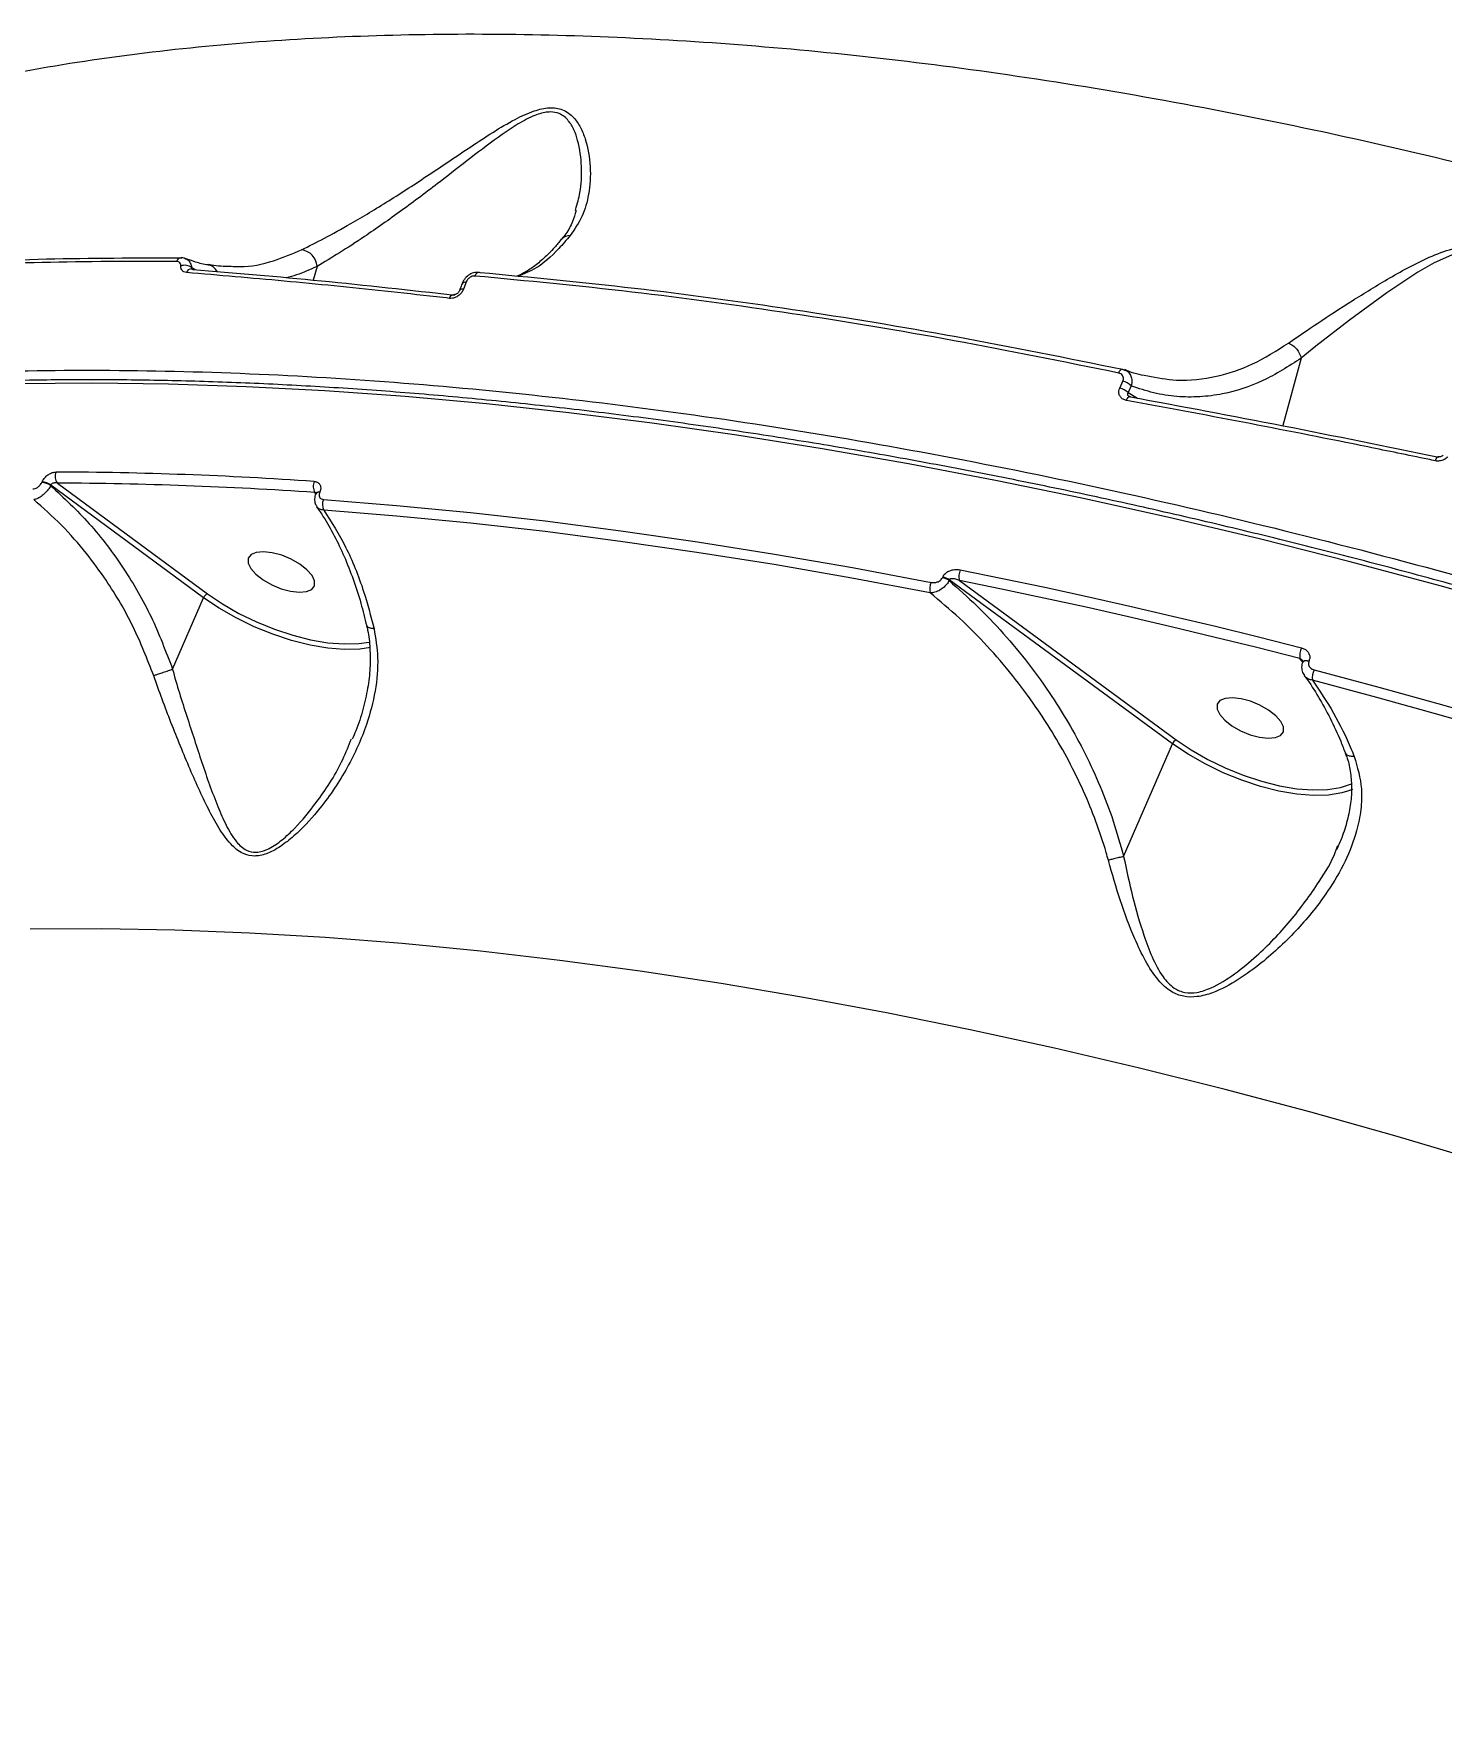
# Model space of a CAD drawing. Header units: millimetres. Extents: x -11024 to 8278, y -7837 to 5770.
# Drawn here: x 3961.2 to 4138, y 2337.1 to 2548.6 of the extents above; entities that cross this region are included whole.
import ezdxf

# ---------------------------------------------------------------- set-up
doc = ezdxf.new("R2010")
doc.units = ezdxf.units.MM
doc.layers.add('DIKOM_ОБЪЕКТ', color=7, linetype='Continuous')

msp = doc.modelspace()

# ---------------------------------------------------------------- linework, layer by layer
at = {"layer": 'DIKOM_ОБЪЕКТ', "color": 7, "linetype": 'Continuous', "lineweight": 15}
for p, q in [((4029.179, 2526.446), (4029.224, 2526.621)), ((3981.485, 2519.034), (3981.044, 2519.278)), ((3985.85, 2519.465), (3985.993, 2519.457)), ((3996.779, 2519.439), (3996.308, 2517.71)), ((4015.464, 2517.441), (4015.148, 2516.577)), ((4097.822, 2506.521), (4098.055, 2506.428)), ((4120.217, 2507.916), (4117.906, 2499.448)), ((4097.459, 2504.169), (4097.844, 2505.023)), ((4098.882, 2504.449), (4098.497, 2503.593)), ((4100.506, 2505.774), (4100.969, 2505.704)), ((4098.497, 2503.593), (4099.669, 2502.897)), ((3962.253, 2492.325), (3962.282, 2492.391)), ((3963.386, 2491.996), (3963.358, 2491.93)), ((3982.554, 2477.863), (3963.386, 2491.996)), ((3964.203, 2492.238), (3983.023, 2478.361)), ((3996.628, 2490.914), (3996.509, 2491.06)), ((3996.648, 2490.958), (3996.628, 2490.913)), ((3997.126, 2491.122), (3997.106, 2491.077)), ((4075.212, 2480.372), (4075.249, 2480.458)), ((4076.082, 2480.093), (4076.045, 2480.008)), ((4104.075, 2459.545), (4076.082, 2480.093)), ((4077.351, 2480.004), (4104.544, 2460.043)), ((3978.662, 2468.877), (3982.554, 2477.863)), ((4120.425, 2469.776), (4120.047, 2470.231)), ((4120.434, 2469.832), (4120.422, 2469.805)), ((4121.207, 2469.946), (4121.195, 2469.918)), ((4000.985, 2459.914), (4001.089, 2460.156)), ((4097.942, 2445.383), (4104.075, 2459.545)), ((4126.633, 2453.805), (4126.043, 2453.575)), ((4124.621, 2446.228), (4124.821, 2446.761))]:
    msp.add_line(p, q, dxfattribs=at)
at = {"layer": 'DIKOM_ОБЪЕКТ', "color": 7, "linetype": 'Continuous', "lineweight": 15, "flags": 128}
for points in [[(4148.676, 2500.537), (4148.903, 2501.28), (4149.244, 2505.669), (4148.723, 2510.598), (4147.845, 2514.354), (4146.283, 2518.074), (4144.674, 2520.174), (4144.166, 2520.579), (4142.644, 2521.255), (4141.023, 2521.33), (4139.071, 2520.856), (4136.885, 2519.885), (4134.832, 2518.705), (4130.968, 2516.127), (4126.272, 2512.686), (4122.047, 2509.404), (4120.22, 2507.927), (4120.217, 2507.925), (4120.217, 2507.925)], [(3979.701, 2520.526), (3979.736, 2520.524), (3979.83, 2520.503)], [(3981.014, 2519.115), (3981.078, 2519.103), (3981.18, 2519.061)], [(4016.587, 2518.22), (4016.644, 2518.344), (4016.709, 2518.453), (4016.783, 2518.543), (4016.861, 2518.615), (4016.944, 2518.664), (4017.028, 2518.691), (4017.113, 2518.695), (4017.195, 2518.675)], [(4013.383, 2515.419), (4013.45, 2515.552), (4013.528, 2515.666), (4013.614, 2515.759), (4013.706, 2515.828), (4013.801, 2515.87), (4013.897, 2515.885), (4013.943, 2515.882)], [(4097.333, 2506.049), (4097.389, 2506.173), (4097.449, 2506.282), (4097.512, 2506.375), (4097.577, 2506.448), (4097.642, 2506.5), (4097.706, 2506.53), (4097.766, 2506.537), (4097.822, 2506.521)], [(4148.95, 2476.18), (4137.638, 2479.368), (4126.367, 2482.378), (4115.147, 2485.206), (4103.988, 2487.852), (4092.899, 2490.312), (4081.889, 2492.584), (4070.968, 2494.668), (4060.145, 2496.559), (4049.429, 2498.258), (4038.829, 2499.763), (4028.353, 2501.072), (4018.012, 2502.184), (4007.813, 2503.099), (3997.765, 2503.815), (3987.876, 2504.333), (3978.155, 2504.651), (3968.61, 2504.77), (3959.249, 2504.688)], [(4098.31, 2502.618), (4098.366, 2502.752), (4098.428, 2502.869), (4098.493, 2502.965), (4098.559, 2503.037), (4098.626, 2503.084), (4098.689, 2503.103), (4098.729, 2503.101)], [(4098.729, 2503.101), (4098.749, 2503.095), (4098.803, 2503.06)], [(4137.058, 2495.036), (4137.11, 2495.173), (4137.165, 2495.293), (4137.22, 2495.392), (4137.276, 2495.468), (4137.329, 2495.517), (4137.379, 2495.541), (4137.41, 2495.54)], [(3997.576, 2490.189), (4006.729, 2489.45), (4016.003, 2488.549), (4025.39, 2487.488), (4034.885, 2486.266), (4044.481, 2484.884), (4054.171, 2483.344), (4063.949, 2481.646), (4073.807, 2479.791)], [(4073.688, 2478.471), (4063.851, 2480.321), (4054.095, 2482.015), (4044.427, 2483.552), (4034.852, 2484.931), (4025.378, 2486.15), (4016.011, 2487.21), (4006.758, 2488.108), (3997.625, 2488.845)], [(3995.505, 2481.375), (3994.606, 2482.075), (3993.522, 2482.695), (3992.339, 2483.184), (3991.154, 2483.504), (3990.062, 2483.628), (3989.153, 2483.546), (3988.499, 2483.265), (3988.154, 2482.808), (3988.146, 2482.211), (3988.474, 2481.523), (3989.114, 2480.8), (3990.013, 2480.101), (3991.097, 2479.481), (3992.28, 2478.991), (3993.465, 2478.672), (3994.557, 2478.548), (3995.466, 2478.63), (3996.12, 2478.911), (3996.465, 2479.368), (3996.473, 2479.965), (3996.145, 2480.652), (3995.505, 2481.375)], [(4077.459, 2481.364), (4082.748, 2480.291), (4088.056, 2479.174), (4093.383, 2478.014), (4098.727, 2476.81), (4104.088, 2475.564), (4109.464, 2474.274), (4114.854, 2472.943), (4120.257, 2471.569)], [(4120.047, 2470.231), (4114.657, 2471.602), (4109.28, 2472.93), (4103.917, 2474.217), (4098.569, 2475.46), (4093.237, 2476.661), (4087.923, 2477.819), (4082.627, 2478.933), (4077.351, 2480.004)], [(4003.477, 2471.612), (4002.14, 2471.418), (4000.236, 2471.365), (3998.144, 2471.53), (3995.91, 2471.909), (3993.588, 2472.493), (3991.232, 2473.269), (3988.897, 2474.217), (3986.638, 2475.317), (3984.507, 2476.541), (3982.554, 2477.863)], [(3983.023, 2478.361), (3984.916, 2477.079), (3986.983, 2475.892), (3989.173, 2474.826), (3991.438, 2473.906), (3993.722, 2473.154), (3995.974, 2472.588), (3998.14, 2472.22), (4000.169, 2472.06), (4002.015, 2472.111), (4003.331, 2472.303)], [(4120.422, 2469.805), (4120.425, 2469.811), (4120.497, 2469.894), (4120.618, 2469.949), (4120.782, 2469.971), (4120.978, 2469.961), (4121.195, 2469.918)], [(4120.433, 2469.83), (4120.437, 2469.838), (4120.509, 2469.921), (4120.63, 2469.976), (4120.794, 2469.999), (4120.99, 2469.988), (4121.207, 2469.946)], [(4121.848, 2468.806), (4129.959, 2466.643), (4138.093, 2464.388), (4146.245, 2462.042), (4154.413, 2459.605), (4162.593, 2457.078), (4170.781, 2454.463), (4178.974, 2451.761), (4187.167, 2448.972)], [(4186.798, 2447.719), (4178.622, 2450.502), (4170.448, 2453.198), (4162.278, 2455.808), (4154.116, 2458.329), (4145.966, 2460.761), (4137.832, 2463.102), (4129.716, 2465.352), (4121.622, 2467.509)], [(4117.026, 2463.057), (4116.127, 2463.757), (4115.043, 2464.377), (4113.86, 2464.866), (4112.675, 2465.186), (4111.583, 2465.31), (4110.674, 2465.228), (4110.02, 2464.947), (4109.675, 2464.49), (4109.667, 2463.893), (4109.995, 2463.206), (4110.635, 2462.483), (4111.534, 2461.783), (4112.618, 2461.163), (4113.801, 2460.674), (4114.986, 2460.354), (4116.078, 2460.23), (4116.987, 2460.312), (4117.641, 2460.593), (4117.986, 2461.05), (4117.995, 2461.647), (4117.666, 2462.335), (4117.026, 2463.057)], [(4104.544, 2460.043), (4106.437, 2458.762), (4108.504, 2457.574), (4110.694, 2456.508), (4112.958, 2455.588), (4115.243, 2454.836), (4117.494, 2454.27), (4119.66, 2453.902), (4121.69, 2453.742), (4123.536, 2453.793), (4125.154, 2454.054), (4126.508, 2454.518), (4126.609, 2454.566)], [(4126.043, 2453.575), (4125.33, 2453.369), (4123.661, 2453.1), (4121.758, 2453.047), (4119.665, 2453.213), (4117.431, 2453.592), (4115.109, 2454.176), (4112.753, 2454.951), (4110.418, 2455.899), (4108.159, 2456.999), (4106.028, 2458.224), (4104.075, 2459.545)], [(4143.101, 2407.025), (4132.255, 2410.248), (4121.442, 2413.294), (4110.67, 2416.162), (4099.951, 2418.847), (4089.294, 2421.348), (4078.709, 2423.662), (4068.206, 2425.787), (4057.795, 2427.722), (4047.485, 2429.463), (4037.286, 2431.011), (4027.208, 2432.362), (4017.259, 2433.517), (4007.45, 2434.473), (3997.789, 2435.231), (3988.285, 2435.789), (3978.947, 2436.146), (3969.783, 2436.303), (3960.803, 2436.26)]]:
    msp.add_lwpolyline(points, dxfattribs=at)
at = {"layer": 'DIKOM_ОБЪЕКТ', "color": 7, "linetype": 'Continuous', "lineweight": 15}
for centre, radius, start, end in [((4028.537, 2521.835), 1.479, 89.86587, 138.44429), ((3994.534, 2519.282), 2.25, 4.00792, 82.41247), ((3979.764, 2519.915), 0.614, 95.92203, 166.9827), ((3980.188, 2518.148), 1.418, 52.83692, 110.49876), ((3981.013, 2518.482), 0.633, 89.96457, 164.60827), ((3982.911, 2518.148), 1.474, 26.65866, 78.68463), ((4015.348, 2516.976), 0.479, 76.08302, 143.51473), ((4015.033, 2516.112), 0.479, 76.15332, 144.01373), ((4096.963, 2502.055), 2.172, 45.09123, 76.79286), ((4097.345, 2502.897), 2.184, 45.29518, 76.80369), ((3965.306, 2493.071), 1.383, 156.26843, 217.05658), ((3962.283, 2000.831), 492.8, 86.02745, 89.7957), ((3962.152, 2490.303), 2.025, 53.47038, 87.1405), ((3962.181, 2490.369), 2.025, 53.46694, 87.14394), ((3962.448, 2000.551), 491.689, 86.02778, 89.79552), ((3997.778, 2491.834), 1.487, 155.65219, 211.37049), ((3996.991, 2490.633), 0.459, 75.54391, 142.30099), ((3997.01, 2490.683), 0.455, 75.27405, 143.09503), ((3998.976, 2489.567), 1.532, 156.06586, 208.12142), ((4079.207, 2480.541), 1.932, 154.78532, 196.1594), ((4075.614, 2478.963), 1.988, 155.36505, 194.31884), ((4074.778, 2478.248), 2.169, 54.24288, 78.43641), ((4074.813, 2478.329), 2.173, 54.26596, 78.41332), ((3983.417, 2477.519), 0.929, 115.12624, 158.31951), ((4122.438, 2470.541), 2.411, 154.78069, 187.38946), ((4124.184, 2467.732), 2.571, 155.32715, 184.97681), ((4104.937, 2459.203), 0.927, 115.10013, 158.3747)]:
    msp.add_arc(centre, radius, start, end, dxfattribs=at)
for points, knots in [([(3877.99, 2506.639), (3878.256, 2506.923), (3880.606, 2509.435), (3885.839, 2513.754), (3893.717, 2519.546), (3902.837, 2525.038), (3913.218, 2530.192), (3924.984, 2534.902), (3937.68, 2538.96), (3951.249, 2542.343), (3965.629, 2545.028), (3980.623, 2546.974), (3996.193, 2548.183), (4012.276, 2548.688), (4028.983, 2548.502), (4046.238, 2547.624), (4063.961, 2546.055), (4082.466, 2543.74), (4101.747, 2540.626), (4121.771, 2536.689), (4142.084, 2532.011), (4162.319, 2526.687), (4182.419, 2520.752), (4202.335, 2514.265), (4222.292, 2507.176), (4242.2, 2499.522), (4261.965, 2491.344), (4281.404, 2482.721), (4300.487, 2473.676), (4319.197, 2464.245), (4337.608, 2454.404), (4355.629, 2444.193), (4373.233, 2433.682), (4384.537, 2426.428), (4390.181, 2422.807)], [0, 0, 0, 0, 0.0037322, 0.0329507, 0.0621688, 0.0913509, 0.1241891, 0.1571334, 0.1901302, 0.2231254, 0.2560662, 0.288902, 0.3206989, 0.3525959, 0.3845428, 0.416489, 0.4483831, 0.4801783, 0.5138833, 0.5476484, 0.5814136, 0.6151195, 0.6474164, 0.6798144, 0.7122655, 0.7447183, 0.7771203, 0.8094199, 0.8411053, 0.872883, 0.9047081, 0.9365345, 0.9683135, 1, 1, 1, 1]), ([(3994.831, 2521.512), (3995.759, 2521.975), (3997.642, 2522.915), (4001.358, 2524.97), (4005.778, 2527.631), (4010.84, 2530.931), (4015.206, 2533.891), (4018.8, 2536.264), (4021.449, 2537.836), (4023.849, 2538.962), (4025.939, 2539.449), (4027.719, 2539.173), (4028.993, 2538.188), (4029.866, 2536.865), (4030.707, 2534.784), (4031.173, 2531.879), (4030.957, 2528.601), (4030.142, 2525.673), (4029.078, 2524.105), (4028.54, 2523.314)], [0, 0, 0, 0, 0.0629207, 0.127791, 0.2147661, 0.3041649, 0.3947476, 0.4415333, 0.4882107, 0.5268399, 0.5575714, 0.588538, 0.6242863, 0.6582048, 0.6928775, 0.7739247, 0.8569719, 0.9277895, 1, 1, 1, 1]), ([(4029.224, 2526.621), (4029.422, 2527.3), (4029.913, 2528.979), (4030.029, 2531.948), (4029.695, 2534.621), (4029.046, 2536.565), (4028.348, 2537.77), (4027.357, 2538.623), (4026.346, 2538.824), (4025.319, 2538.776), (4023.933, 2538.38), (4021.995, 2537.342), (4019.308, 2535.514), (4016.03, 2533.044), (4011.858, 2529.763), (4007.36, 2526.389), (4003.131, 2523.408), (3999.527, 2521.074), (3997.695, 2519.984), (3996.779, 2519.439)], [0, 0, 0, 0, 0.0572085, 0.1415406, 0.2257306, 0.2604027, 0.2949591, 0.3307163, 0.3555789, 0.3619264, 0.3931499, 0.4337342, 0.474619, 0.5573849, 0.6402877, 0.7456406, 0.850852, 0.925488, 1, 1, 1, 1]), ([(4029.266, 2526.44), (4029.126, 2525.971), (4028.813, 2524.923), (4028.19, 2523.736), (4027.617, 2523.057), (4027.424, 2522.828)], [0, 0, 0, 0, 0.3498804, 0.7811471, 1, 1, 1, 1]), ([(4028.54, 2523.314), (4028.061, 2522.751), (4026.622, 2521.059), (4024.383, 2519.101), (4022.726, 2518.477), (4021.964, 2518.19)], [0, 0, 0, 0, 0.2123877, 0.6381087, 1, 1, 1, 1]), ([(3985.993, 2519.457), (3986.363, 2519.431), (3988.126, 2519.304), (3991.112, 2519.946), (3993.667, 2521.022), (3994.831, 2521.512)], [0, 0, 0, 0, 0.1266487, 0.602242, 1, 1, 1, 1]), ([(4027.416, 2522.832), (4027.131, 2522.485), (4026.387, 2521.577), (4025.215, 2520.422), (4023.927, 2519.351), (4022.777, 2518.6), (4022.118, 2518.327), (4021.822, 2518.204)], [0, 0, 0, 0, 0.1397356, 0.3650011, 0.5904332, 0.8162144, 1, 1, 1, 1]), ([(4118.618, 2509.805), (4119.813, 2510.629), (4122.236, 2512.299), (4126.571, 2515.108), (4130.513, 2517.544), (4133.893, 2519.451), (4136.625, 2520.779), (4139.275, 2521.738), (4141.807, 2522.046), (4143.976, 2521.554), (4145.634, 2520.372), (4146.879, 2518.917), (4148.271, 2516.696), (4149.562, 2513.618), (4150.66, 2509.664), (4151.229, 2505.675), (4151.054, 2502.376), (4150.302, 2499.897), (4149.398, 2498.856), (4148.941, 2498.33)], [0, 0, 0, 0, 0.0827062, 0.1677671, 0.2527894, 0.2965829, 0.3403147, 0.3851551, 0.4167737, 0.4486939, 0.4828683, 0.5140008, 0.5458427, 0.6199856, 0.69563, 0.7852692, 0.8772519, 0.9378617, 1, 1, 1, 1]), ([(3979.166, 2520.053), (3973.504, 2520.054), (3962.18, 2520.055), (3945.935, 2519.222), (3930.217, 2517.825), (3920.335, 2516.33), (3915.394, 2515.582)], [0, 0, 0, 0, 0.2486175, 0.4972325, 0.7486167, 1, 1, 1, 1]), ([(3916.163, 2516.03), (3921.04, 2516.77), (3930.795, 2518.249), (3946.417, 2519.653), (3962.684, 2520.501), (3974.115, 2520.502), (3979.83, 2520.503)], [0, 0, 0, 0, 0.2486154, 0.4972322, 0.7486171, 1, 1, 1, 1]), ([(3979.691, 2519.476), (3979.689, 2519.534), (3979.682, 2519.681), (3979.591, 2519.872), (3979.415, 2520.022), (3979.249, 2520.043), (3979.166, 2520.053)], [0, 0, 0, 0, 0.1836163, 0.462679, 0.7310603, 1, 1, 1, 1]), ([(3980.403, 2518.65), (3980.281, 2518.674), (3980.038, 2518.722), (3979.795, 2518.968), (3979.696, 2519.239), (3979.692, 2519.423), (3979.691, 2519.476)], [0, 0, 0, 0, 0.2927177, 0.5849761, 0.8819761, 1, 1, 1, 1]), ([(3980.248, 2520.395), (3980.147, 2520.443), (3979.974, 2520.526), (3979.781, 2520.511), (3979.701, 2520.504)], [0, 0, 0, 0, 0.5801934, 1, 1, 1, 1]), ([(3980.253, 2520.406), (3980.282, 2520.4), (3980.482, 2520.359), (3980.756, 2520.088), (3980.984, 2519.691), (3981.028, 2519.388), (3981.044, 2519.278)], [0, 0, 0, 0, 0.0609026, 0.4230176, 0.7889753, 1, 1, 1, 1]), ([(3983.201, 2519.595), (3983.168, 2519.6), (3982.575, 2519.686), (3981.614, 2519.918), (3980.693, 2520.275), (3980.267, 2520.44)], [0, 0, 0, 0, 0.031209, 0.5508782, 1, 1, 1, 1]), ([(3981.044, 2519.278), (3981.039, 2519.263), (3981.021, 2519.214), (3981.019, 2519.141), (3981.061, 2519.104), (3981.081, 2519.087)], [0, 0, 0, 0, 0.1763044, 0.6096652, 1, 1, 1, 1]), ([(3981.18, 2519.061), (3986.511, 2518.609), (3997.186, 2517.704), (4008.443, 2516.456), (4014.079, 2515.831)], [0, 0, 0, 0, 0.49935581, 1, 1, 1, 1]), ([(3985.974, 2519.442), (3985.933, 2519.439), (3985.114, 2519.383), (3984.186, 2519.453), (3983.314, 2519.64), (3983.199, 2519.665)], [0, 0, 0, 0, 0.0432714, 0.8746449, 1, 1, 1, 1]), ([(3996.779, 2519.439), (3995.92, 2519.04), (3994.648, 2518.45), (3993.359, 2518.118), (3992.941, 2518.011)], [0, 0, 0, 0, 0.6753011, 1, 1, 1, 1]), ([(4013.383, 2515.419), (4012.837, 2515.482), (4010.107, 2515.794), (4003.126, 2516.561), (3992.584, 2517.628), (3984.465, 2518.309), (3980.403, 2518.65)], [0, 0, 0, 0, 0.0480629, 0.2403211, 0.6198808, 1, 1, 1, 1]), ([(4014.962, 2517.26), (4014.889, 2517.058), (4014.784, 2516.769), (4014.678, 2516.482), (4014.646, 2516.396)], [0, 0, 0, 0, 0.6999746, 1, 1, 1, 1]), ([(4017.106, 2518.676), (4016.927, 2518.683), (4016.523, 2518.7), (4015.9, 2518.439), (4015.344, 2517.969), (4015.046, 2517.532), (4014.974, 2517.28), (4014.968, 2517.258)], [0, 0, 0, 0, 0.1975762, 0.4486085, 0.7077204, 0.975021, 1, 1, 1, 1]), ([(4016.587, 2518.22), (4016.522, 2518.221), (4016.37, 2518.224), (4016.107, 2518.145), (4015.832, 2517.976), (4015.595, 2517.729), (4015.507, 2517.537), (4015.464, 2517.441)], [0, 0, 0, 0, 0.1487945, 0.3486557, 0.5573311, 0.7791308, 1, 1, 1, 1]), ([(4097.333, 2506.049), (4090.424, 2507.452), (4076.606, 2510.258), (4056.232, 2513.609), (4036.134, 2516.37), (4023.103, 2517.603), (4016.587, 2518.22)], [0, 0, 0, 0, 0.2484761, 0.4969548, 0.7484762, 1, 1, 1, 1]), ([(4017.195, 2518.675), (4023.621, 2518.068), (4036.474, 2516.853), (4056.452, 2514.121), (4076.872, 2510.774), (4090.839, 2507.939), (4097.822, 2506.521)], [0, 0, 0, 0, 0.248474, 0.4969509, 0.7484739, 1, 1, 1, 1]), ([(4015.148, 2516.577), (4015.083, 2516.438), (4014.955, 2516.16), (4014.608, 2515.801), (4014.198, 2515.545), (4013.77, 2515.407), (4013.509, 2515.415), (4013.383, 2515.419)], [0, 0, 0, 0, 0.2064234, 0.4134383, 0.6142855, 0.8134798, 1, 1, 1, 1]), ([(4014.643, 2516.392), (4014.642, 2516.386), (4014.632, 2516.35), (4014.579, 2516.255), (4014.482, 2516.133), (4014.357, 2516.023), (4014.219, 2515.941), (4014.085, 2515.892), (4013.982, 2515.879), (4013.954, 2515.882), (4013.942, 2515.884)], [0, 0, 0, 0, 0.0305426, 0.1832111, 0.3136159, 0.4468186, 0.5810196, 0.7159784, 0.8758212, 1, 1, 1, 1]), ([(4100.969, 2505.704), (4102.167, 2505.469), (4105.007, 2504.912), (4109.452, 2505.471), (4114.188, 2506.984), (4117.132, 2508.859), (4118.618, 2509.805)], [0, 0, 0, 0, 0.20526722, 0.48670865, 0.74067506, 1, 1, 1, 1]), ([(4118.618, 2509.805), (4118.656, 2509.792), (4118.798, 2509.738), (4119.122, 2509.567), (4119.558, 2509.203), (4119.999, 2508.618), (4120.141, 2508.168), (4120.217, 2507.925)], [0, 0, 0, 0, 0.0513695, 0.1966472, 0.4492764, 0.7018947, 1, 1, 1, 1]), ([(3822.042, 2463.877), (3822.06, 2463.896), (3824.548, 2466.562), (3830.542, 2471.311), (3840.087, 2478.048), (3850.858, 2484.039), (3862.681, 2489.355), (3875.563, 2493.976), (3889.442, 2497.901), (3904.255, 2501.111), (3919.932, 2503.589), (3936.434, 2505.323), (3953.749, 2506.292), (3971.833, 2506.512), (3990.621, 2505.987), (4010.026, 2504.723), (4029.959, 2502.724), (4050.361, 2499.987), (4071.208, 2496.506), (4092.455, 2492.298), (4114.035, 2487.385), (4135.846, 2481.789), (4157.786, 2475.536), (4179.788, 2468.64), (4201.816, 2461.099), (4223.833, 2452.938), (4245.771, 2444.189), (4267.528, 2434.893), (4289.002, 2425.092), (4309.138, 2415.291), (4327.968, 2405.573), (4345.541, 2396.016), (4362.78, 2386.14), (4379.61, 2375.99), (4395.882, 2365.659), (4411.554, 2355.173), (4425.084, 2345.672), (4433.263, 2339.61), (4436.595, 2337.14)], [0, 0, 0, 0, 0.00021689, 0.03005119, 0.05983782, 0.08953083, 0.11922374, 0.14901044, 0.17884475, 0.20867884, 0.23846547, 0.26815848, 0.29785118, 0.32763749, 0.35747149, 0.38730538, 0.4170916, 0.44678418, 0.47647713, 0.50626348, 0.5360978, 0.56593177, 0.59571834, 0.62541116, 0.6551042, 0.68489047, 0.71472474, 0.7445588, 0.77434531, 0.80403802, 0.82957219, 0.8552417, 0.88094152, 0.90664138, 0.93231122, 0.95749594, 0.9826807, 1, 1, 1, 1]), ([(4098.055, 2506.428), (4098.154, 2506.394), (4098.433, 2506.301), (4098.76, 2505.94), (4098.978, 2505.414), (4098.998, 2504.888), (4098.913, 2504.567), (4098.882, 2504.449)], [0, 0, 0, 0, 0.1344493, 0.3777641, 0.6186433, 0.8594853, 1, 1, 1, 1]), ([(4100.532, 2505.722), (4100.096, 2505.813), (4099.266, 2505.986), (4098.459, 2506.324), (4098.077, 2506.484)], [0, 0, 0, 0, 0.5264083, 1, 1, 1, 1]), ([(4120.217, 2507.916), (4118.627, 2506.892), (4115.408, 2504.819), (4111.093, 2503.48), (4107.484, 2503.004), (4104.595, 2503.047), (4101.71, 2503.479), (4099.825, 2504.125), (4098.882, 2504.449)], [0, 0, 0, 0, 0.2282515, 0.4620547, 0.5944916, 0.7269351, 0.8634662, 1, 1, 1, 1]), ([(4120.217, 2507.925), (4120.218, 2507.924), (4120.218, 2507.922), (4120.217, 2507.919), (4120.217, 2507.917), (4120.217, 2507.916)], [0, 0, 0, 0, 0.3526691, 0.8040673, 1, 1, 1, 1]), ([(4317.295, 2409.67), (4315.512, 2410.582), (4310.341, 2413.229), (4301.711, 2417.526), (4291.382, 2422.522), (4280.972, 2427.401), (4270.493, 2432.16), (4259.951, 2436.795), (4249.355, 2441.304), (4238.711, 2445.681), (4228.03, 2449.926), (4217.317, 2454.033), (4206.582, 2458.001), (4195.832, 2461.826), (4185.076, 2465.505), (4174.321, 2469.035), (4163.577, 2472.415), (4152.849, 2475.639), (4142.148, 2478.709), (4131.48, 2481.62), (4120.855, 2484.37), (4110.278, 2486.957), (4099.76, 2489.38), (4089.307, 2491.636), (4078.928, 2493.724), (4068.63, 2495.641), (4058.421, 2497.388), (4048.309, 2498.962), (4038.301, 2500.362), (4028.404, 2501.588), (4018.627, 2502.637), (4008.976, 2503.51), (3999.458, 2504.205), (3990.081, 2504.722), (3980.853, 2505.061), (3971.778, 2505.221), (3962.866, 2505.203), (3954.121, 2505.006), (3945.551, 2504.63), (3937.163, 2504.075), (3928.961, 2503.342), (3920.954, 2502.431), (3913.146, 2501.343), (3905.543, 2500.079), (3898.151, 2498.638), (3890.976, 2497.024), (3884.024, 2495.236), (3877.299, 2493.275), (3870.806, 2491.144), (3864.552, 2488.843), (3858.54, 2486.375), (3852.775, 2483.74), (3847.262, 2480.942), (3842.004, 2477.982), (3837.008, 2474.862), (3832.272, 2471.587), (3827.818, 2468.15), (3824.153, 2465.063), (3822.087, 2463.061), (3821.314, 2462.311)], [0, 0, 0, 0, 0.0093749, 0.0271864, 0.0449987, 0.0628104, 0.0806224, 0.0984341, 0.1162462, 0.134058, 0.1518698, 0.1696817, 0.1874939, 0.205306, 0.2231182, 0.2409309, 0.2587433, 0.2765562, 0.2943692, 0.3121826, 0.3299962, 0.34781, 0.3656246, 0.3834392, 0.4012544, 0.4190698, 0.4368861, 0.4547026, 0.4725197, 0.4903374, 0.508156, 0.525975, 0.5437949, 0.5616157, 0.5794371, 0.5972593, 0.6150822, 0.6329063, 0.6507312, 0.6685569, 0.6863837, 0.7042114, 0.7220396, 0.739869, 0.7576987, 0.775529, 0.7933594, 0.8111899, 0.8290197, 0.8468486, 0.8646757, 0.8825005, 0.9003222, 0.9181399, 0.9359522, 0.9537584, 0.9715572, 0.9893477, 1, 1, 1, 1]), ([(4097.844, 2505.023), (4097.872, 2505.102), (4097.933, 2505.269), (4097.922, 2505.529), (4097.816, 2505.771), (4097.615, 2505.962), (4097.427, 2506.02), (4097.333, 2506.049)], [0, 0, 0, 0, 0.17989478, 0.38011787, 0.58122748, 0.79072613, 1, 1, 1, 1]), ([(4098.31, 2502.618), (4098.159, 2502.659), (4097.858, 2502.743), (4097.529, 2503.034), (4097.35, 2503.405), (4097.327, 2503.802), (4097.418, 2504.053), (4097.459, 2504.169)], [0, 0, 0, 0, 0.2131676, 0.4264608, 0.6305705, 0.8289473, 1, 1, 1, 1]), ([(4137.058, 2495.036), (4136.429, 2495.167), (4133.286, 2495.82), (4125.204, 2497.472), (4112.866, 2499.915), (4103.164, 2501.716), (4098.31, 2502.618)], [0, 0, 0, 0, 0.0480622, 0.2403229, 0.6198774, 1, 1, 1, 1]), ([(4098.497, 2503.593), (4098.472, 2503.561), (4098.428, 2503.505), (4098.414, 2503.424), (4098.422, 2503.348), (4098.445, 2503.294), (4098.5, 2503.222), (4098.55, 2503.177), (4098.599, 2503.148), (4098.608, 2503.142)], [0, 0, 0, 0, 0.2373565, 0.4225884, 0.4887096, 0.6841806, 0.7369873, 0.9490891, 1, 1, 1, 1]), ([(4098.727, 2503.104), (4098.719, 2503.105), (4098.663, 2503.11), (4098.622, 2503.132), (4098.612, 2503.14), (4098.611, 2503.141)], [0, 0, 0, 0, 0.1307677, 0.8902679, 1, 1, 1, 1]), ([(4098.803, 2503.06), (4105.171, 2501.876), (4117.922, 2499.506), (4130.943, 2496.839), (4137.462, 2495.503)], [0, 0, 0, 0, 0.4993576, 1, 1, 1, 1]), ([(4138.039, 2495.747), (4138.028, 2495.734), (4137.985, 2495.686), (4137.871, 2495.611), (4137.708, 2495.546), (4137.552, 2495.525), (4137.447, 2495.529), (4137.413, 2495.54), (4137.41, 2495.542)], [0, 0, 0, 0, 0.0885263, 0.3360511, 0.5598489, 0.7872456, 0.9790755, 1, 1, 1, 1]), ([(3962.282, 2492.391), (3962.317, 2492.463), (3962.42, 2492.675), (3962.695, 2493.019), (3963.115, 2493.355), (3963.593, 2493.585), (3963.891, 2493.613), (3964.04, 2493.628)], [0, 0, 0, 0, 0.108278, 0.3204599, 0.5430151, 0.7715806, 1, 1, 1, 1]), ([(4138.614, 2495.52), (4138.484, 2495.409), (4138.223, 2495.185), (4137.717, 2495.012), (4137.317, 2494.99), (4137.106, 2495.028), (4137.058, 2495.036)], [0, 0, 0, 0, 0.30536105, 0.61147966, 0.91263774, 1, 1, 1, 1]), ([(3961.108, 2491.515), (3961.206, 2491.525), (3961.4, 2491.545), (3961.711, 2491.694), (3961.984, 2491.913), (3962.162, 2492.138), (3962.23, 2492.277), (3962.253, 2492.325)], [0, 0, 0, 0, 0.228862, 0.4578757, 0.6785012, 0.888281, 1, 1, 1, 1]), ([(3963.358, 2491.93), (3963.309, 2491.835), (3963.167, 2491.563), (3962.818, 2491.11), (3962.311, 2490.643), (3961.748, 2490.292), (3961.407, 2490.21), (3961.238, 2490.169)], [0, 0, 0, 0, 0.1131575, 0.3259479, 0.5480008, 0.7754356, 1, 1, 1, 1]), ([(3963.358, 2491.93), (3965.012, 2490.394), (3968.363, 2487.281), (3972.565, 2481.657), (3976.144, 2475.514), (3977.816, 2471.108), (3978.662, 2468.877)], [0, 0, 0, 0, 0.2516499, 0.5098573, 0.7518707, 1, 1, 1, 1]), ([(3964.203, 2492.238), (3964.126, 2492.253), (3963.978, 2492.283), (3963.752, 2492.261), (3963.571, 2492.195), (3963.471, 2492.118), (3963.417, 2492.054), (3963.398, 2492.019), (3963.386, 2491.996)], [0, 0, 0, 0, 0.2555002, 0.4989289, 0.7166824, 0.8615353, 0.9069392, 1, 1, 1, 1]), ([(3996.423, 2492.447), (3996.557, 2492.423), (3996.823, 2492.377), (3997.102, 2492.138), (3997.246, 2491.804), (3997.243, 2491.445), (3997.159, 2491.214), (3997.126, 2491.122)], [0, 0, 0, 0, 0.2150716, 0.4299913, 0.644702, 0.8592175, 1, 1, 1, 1]), ([(3976.286, 2468.075), (3975.478, 2470.148), (3973.841, 2474.347), (3970.846, 2479.409), (3967.763, 2483.614), (3964.75, 2487.062), (3962.414, 2489.129), (3961.238, 2490.169)], [0, 0, 0, 0, 0.23987544, 0.48587459, 0.63942494, 0.81854824, 1, 1, 1, 1]), ([(3996.629, 2490.915), (3996.629, 2490.914), (3996.507, 2490.72), (3996.452, 2490.278), (3996.494, 2489.703), (3996.685, 2489.415), (3996.765, 2489.297)], [0, 0, 0, 0, 0.0012906, 0.3943347, 0.7498669, 1, 1, 1, 1]), ([(3996.662, 2491.002), (3996.655, 2491.009), (3996.617, 2491.044), (3996.557, 2491.053), (3996.509, 2491.06)], [0, 0, 0, 0, 0.1950922, 1, 1, 1, 1]), ([(3996.676, 2491.057), (3996.678, 2491.054), (3996.681, 2491.05), (3996.654, 2490.981), (3996.644, 2490.955)], [0, 0, 0, 0, 0.6275819, 1, 1, 1, 1]), ([(3996.728, 2489.24), (3997.009, 2488.843), (3997.788, 2487.744), (3998.948, 2485.668), (4000.205, 2483.053), (4001.322, 2480.205), (4002.275, 2477.297), (4002.769, 2475.272), (4003.001, 2474.32)], [0, 0, 0, 0, 0.10238159, 0.28365325, 0.46644573, 0.65059792, 0.83578623, 1, 1, 1, 1]), ([(3997.625, 2488.845), (3997.453, 2488.876), (3997.11, 2488.937), (3996.828, 2489.123), (3996.766, 2489.26), (3996.765, 2489.261)], [0, 0, 0, 0, 0.4985376, 0.9967928, 1, 1, 1, 1]), ([(3997.106, 2491.077), (3997.083, 2491.015), (3997.027, 2490.86), (3997.025, 2490.619), (3997.122, 2490.396), (3997.309, 2490.236), (3997.487, 2490.204), (3997.576, 2490.189)], [0, 0, 0, 0, 0.1421988, 0.3570523, 0.571506, 0.7857307, 1, 1, 1, 1]), ([(3997.625, 2488.845), (3998.569, 2487.352), (4000.484, 2484.326), (4002.56, 2479.203), (4003.512, 2475.552), (4003.923, 2473.974)], [0, 0, 0, 0, 0.35585662, 0.72147731, 1, 1, 1, 1]), ([(4075.249, 2480.458), (4075.278, 2480.515), (4075.376, 2480.712), (4075.666, 2481.009), (4076.157, 2481.279), (4076.784, 2481.438), (4077.22, 2481.39), (4077.459, 2481.364)], [0, 0, 0, 0, 0.07964107, 0.2756818, 0.47075582, 0.71057366, 1, 1, 1, 1]), ([(4076.045, 2480.008), (4076.006, 2479.933), (4075.878, 2479.687), (4075.555, 2479.293), (4075.039, 2478.878), (4074.431, 2478.576), (4073.964, 2478.476), (4073.726, 2478.471), (4073.688, 2478.471)], [0, 0, 0, 0, 0.0891907, 0.2936203, 0.4895997, 0.7163491, 0.9545682, 1, 1, 1, 1]), ([(4073.807, 2479.791), (4073.966, 2479.775), (4074.247, 2479.745), (4074.647, 2479.85), (4074.951, 2480.021), (4075.132, 2480.209), (4075.194, 2480.334), (4075.212, 2480.372)], [0, 0, 0, 0, 0.3025598, 0.53465, 0.7254659, 0.9171016, 1, 1, 1, 1]), ([(4076.045, 2480.008), (4077.221, 2478.975), (4079.574, 2476.91), (4082.904, 2473.403), (4086.061, 2469.603), (4088.758, 2465.831), (4091.116, 2462.049), (4093.156, 2458.299), (4095.052, 2454.175), (4096.703, 2449.87), (4097.527, 2446.877), (4097.94, 2445.381)], [0, 0, 0, 0, 0.11832515, 0.23665087, 0.35814224, 0.47962294, 0.57125571, 0.67682564, 0.78238501, 0.89120472, 1, 1, 1, 1]), ([(4077.351, 2480.004), (4077.2, 2480.066), (4076.935, 2480.175), (4076.572, 2480.245), (4076.33, 2480.243), (4076.191, 2480.201), (4076.118, 2480.155), (4076.093, 2480.111), (4076.082, 2480.093)], [0, 0, 0, 0, 0.3509952, 0.6182446, 0.8029811, 0.8792367, 0.9491658, 1, 1, 1, 1]), ([(4096.032, 2444.913), (4095.941, 2445.241), (4095.484, 2446.888), (4094.506, 2449.817), (4092.398, 2454.958), (4089.842, 2459.759), (4086.749, 2464.511), (4084.051, 2468.139), (4080.842, 2471.862), (4077.401, 2475.354), (4074.925, 2477.432), (4073.688, 2478.471)], [0, 0, 0, 0, 0.0242982, 0.1222463, 0.2202189, 0.4215185, 0.511886, 0.6322338, 0.7525923, 0.8762929, 1, 1, 1, 1]), ([(4003.923, 2473.974), (4004.119, 2472.768), (4004.54, 2470.181), (4004.161, 2466.113), (4002.955, 2461.453), (4000.679, 2456.449), (3997.636, 2451.885), (3994.816, 2448.753), (3992.639, 2446.916), (3990.944, 2445.864), (3989.665, 2445.486), (3988.59, 2445.431), (3987.44, 2445.67), (3985.965, 2446.804), (3984.59, 2448.684), (3982.84, 2451.838), (3980.824, 2456.318), (3978.864, 2461.137), (3977.342, 2465.114), (3976.639, 2467.085), (3976.286, 2468.075)], [0, 0, 0, 0, 0.059057, 0.1267717, 0.19653, 0.2899984, 0.386192, 0.4527688, 0.4864303, 0.5209055, 0.5489143, 0.5542519, 0.5800481, 0.6152127, 0.6617374, 0.7094952, 0.8061417, 0.9056045, 0.9525556, 1, 1, 1, 1]), ([(4002.983, 2474.323), (4003.029, 2474.149), (4003.275, 2473.227), (4003.435, 2471.464), (4003.457, 2469.023), (4003.162, 2466.457), (4002.558, 2463.819), (4001.88, 2461.683), (4001.335, 2460.467), (4001.179, 2460.119)], [0, 0, 0, 0, 0.0372241, 0.1975587, 0.3673021, 0.5460325, 0.7321303, 0.9233836, 1, 1, 1, 1]), ([(4003.923, 2473.974), (4003.891, 2473.976), (4003.763, 2473.983), (4003.485, 2474.02), (4003.162, 2474.128), (4003.083, 2474.272), (4003.044, 2474.343)], [0, 0, 0, 0, 0.0671007, 0.2626937, 0.6370303, 1, 1, 1, 1]), ([(4120.408, 2469.95), (4120.407, 2469.952), (4120.361, 2470.018), (4120.238, 2470.119), (4120.109, 2470.195), (4120.047, 2470.231)], [0, 0, 0, 0, 0.01273259, 0.52921344, 1, 1, 1, 1]), ([(4120.257, 2471.569), (4120.394, 2471.522), (4120.689, 2471.423), (4121.034, 2471.137), (4121.257, 2470.769), (4121.334, 2470.354), (4121.249, 2470.082), (4121.207, 2469.946)], [0, 0, 0, 0, 0.189032, 0.4045463, 0.606819, 0.8033448, 1, 1, 1, 1]), ([(3978.661, 2468.876), (3978.48, 2468.811), (3978.117, 2468.68), (3977.469, 2468.458), (3976.904, 2468.271), (3976.516, 2468.147), (3976.345, 2468.094), (3976.286, 2468.075)], [0, 0, 0, 0, 0.2487616, 0.4976426, 0.7463692, 0.9126985, 1, 1, 1, 1]), ([(3978.662, 2468.877), (3978.662, 2468.877), (3978.662, 2468.876), (3978.661, 2468.876), (3978.661, 2468.876), (3978.661, 2468.876)], [0, 0, 0, 0, 0.446992, 0.8766185, 1, 1, 1, 1]), ([(3978.661, 2468.876), (3978.661, 2468.875), (3979.16, 2466.878), (3980.484, 2462.912), (3982.323, 2457.095), (3983.923, 2452.558), (3985.35, 2449.279), (3986.462, 2447.354), (3987.731, 2446.156), (3988.765, 2445.906), (3989.731, 2445.97), (3990.901, 2446.379), (3992.454, 2447.471), (3994.485, 2449.374), (3997.087, 2452.585), (3999.524, 2456.282), (4000.625, 2459.018), (4000.985, 2459.914)], [0, 0, 0, 0, 0.0000203, 0.1275424, 0.2584498, 0.3927632, 0.4544884, 0.5172431, 0.5615648, 0.5930662, 0.5995713, 0.6341771, 0.6774749, 0.7224948, 0.8114698, 0.9383249, 1, 1, 1, 1]), ([(4120.437, 2469.799), (4120.414, 2469.758), (4120.276, 2469.511), (4120.251, 2468.99), (4120.365, 2468.428), (4120.57, 2468.176), (4120.636, 2468.096)], [0, 0, 0, 0, 0.0765933, 0.4627664, 0.8297427, 1, 1, 1, 1]), ([(4120.406, 2469.949), (4120.418, 2469.933), (4120.454, 2469.886), (4120.452, 2469.893), (4120.435, 2469.844), (4120.43, 2469.828)], [0, 0, 0, 0, 0.2543841, 0.7516718, 1, 1, 1, 1]), ([(4120.611, 2468.064), (4120.673, 2467.985), (4121.3, 2467.183), (4122.396, 2465.42), (4123.864, 2462.765), (4124.986, 2460.395), (4125.562, 2458.857), (4125.751, 2458.355)], [0, 0, 0, 0, 0.0303582, 0.3085282, 0.5868398, 0.8649669, 1, 1, 1, 1]), ([(4121.622, 2467.509), (4121.455, 2467.55), (4121.093, 2467.64), (4120.751, 2467.858), (4120.652, 2468.047), (4120.635, 2468.079)], [0, 0, 0, 0, 0.4163589, 0.898577, 1, 1, 1, 1]), ([(4121.195, 2469.918), (4121.167, 2469.826), (4121.11, 2469.641), (4121.162, 2469.359), (4121.314, 2469.105), (4121.551, 2468.907), (4121.754, 2468.838), (4121.848, 2468.806)], [0, 0, 0, 0, 0.1950698, 0.3900994, 0.5933511, 0.8111606, 1, 1, 1, 1]), ([(4121.622, 2467.509), (4122.534, 2466.17), (4124.322, 2463.543), (4125.964, 2460.148), (4126.751, 2458.238), (4126.876, 2457.934)], [0, 0, 0, 0, 0.4665257, 0.9150062, 1, 1, 1, 1]), ([(4126.876, 2457.934), (4127.267, 2456.591), (4127.901, 2454.413), (4127.756, 2451.253), (4127.155, 2448.197), (4125.805, 2444.728), (4123.369, 2440.565), (4119.877, 2436.21), (4115.992, 2432.539), (4112.347, 2429.878), (4109.63, 2428.397), (4107.261, 2427.733), (4105.451, 2427.75), (4103.728, 2428.446), (4102.087, 2429.999), (4100.629, 2432.297), (4099.056, 2435.629), (4097.489, 2439.835), (4096.52, 2443.21), (4096.032, 2444.913)], [0, 0, 0, 0, 0.0742584, 0.1205075, 0.1678165, 0.2375797, 0.3094478, 0.4056704, 0.504708, 0.5602508, 0.6168569, 0.6484794, 0.6753874, 0.7024603, 0.7386875, 0.7871115, 0.8368177, 0.917656, 1, 1, 1, 1]), ([(4125.737, 2458.372), (4125.801, 2458.223), (4126.116, 2457.491), (4126.401, 2456.075), (4126.585, 2454.12), (4126.457, 2452.051), (4126.021, 2449.913), (4125.428, 2447.949), (4124.878, 2446.731), (4124.649, 2446.226)], [0, 0, 0, 0, 0.039694, 0.1943937, 0.3571886, 0.5262193, 0.7000341, 0.8755742, 1, 1, 1, 1]), ([(4126.876, 2457.934), (4126.85, 2457.933), (4126.634, 2457.926), (4126.265, 2457.968), (4125.899, 2458.13), (4125.817, 2458.312), (4125.781, 2458.393)], [0, 0, 0, 0, 0.0450049, 0.3820473, 0.7247288, 1, 1, 1, 1]), ([(4097.94, 2445.381), (4097.752, 2445.338), (4097.376, 2445.252), (4096.767, 2445.103), (4096.317, 2444.988), (4096.099, 2444.931), (4096.032, 2444.913)], [0, 0, 0, 0, 0.3252707, 0.6505441, 0.8925273, 1, 1, 1, 1]), ([(4097.94, 2445.381), (4097.94, 2445.381), (4097.94, 2445.381), (4097.941, 2445.382), (4097.941, 2445.383), (4097.942, 2445.383)], [0, 0, 0, 0, 0.2859802, 0.6660471, 1, 1, 1, 1]), ([(4097.942, 2445.383), (4098.302, 2443.709), (4099.028, 2440.335), (4100.223, 2436.142), (4101.479, 2432.77), (4102.65, 2430.476), (4104.06, 2428.898), (4105.606, 2428.224), (4107.261, 2428.275), (4109.426, 2429.043), (4111.936, 2430.64), (4115.3, 2433.43), (4118.994, 2437.269), (4122.206, 2441.738), (4124.085, 2444.784), (4124.594, 2446.154), (4124.621, 2446.228)], [0, 0, 0, 0, 0.10782029, 0.21738703, 0.28071625, 0.34509994, 0.39011656, 0.42269003, 0.45524856, 0.49475907, 0.56693304, 0.64116045, 0.76982332, 0.90154427, 0.99466752, 1, 1, 1, 1])]:
    msp.add_open_spline(points, degree=3, knots=knots, dxfattribs=at)

doc.saveas('drawing.dxf')
